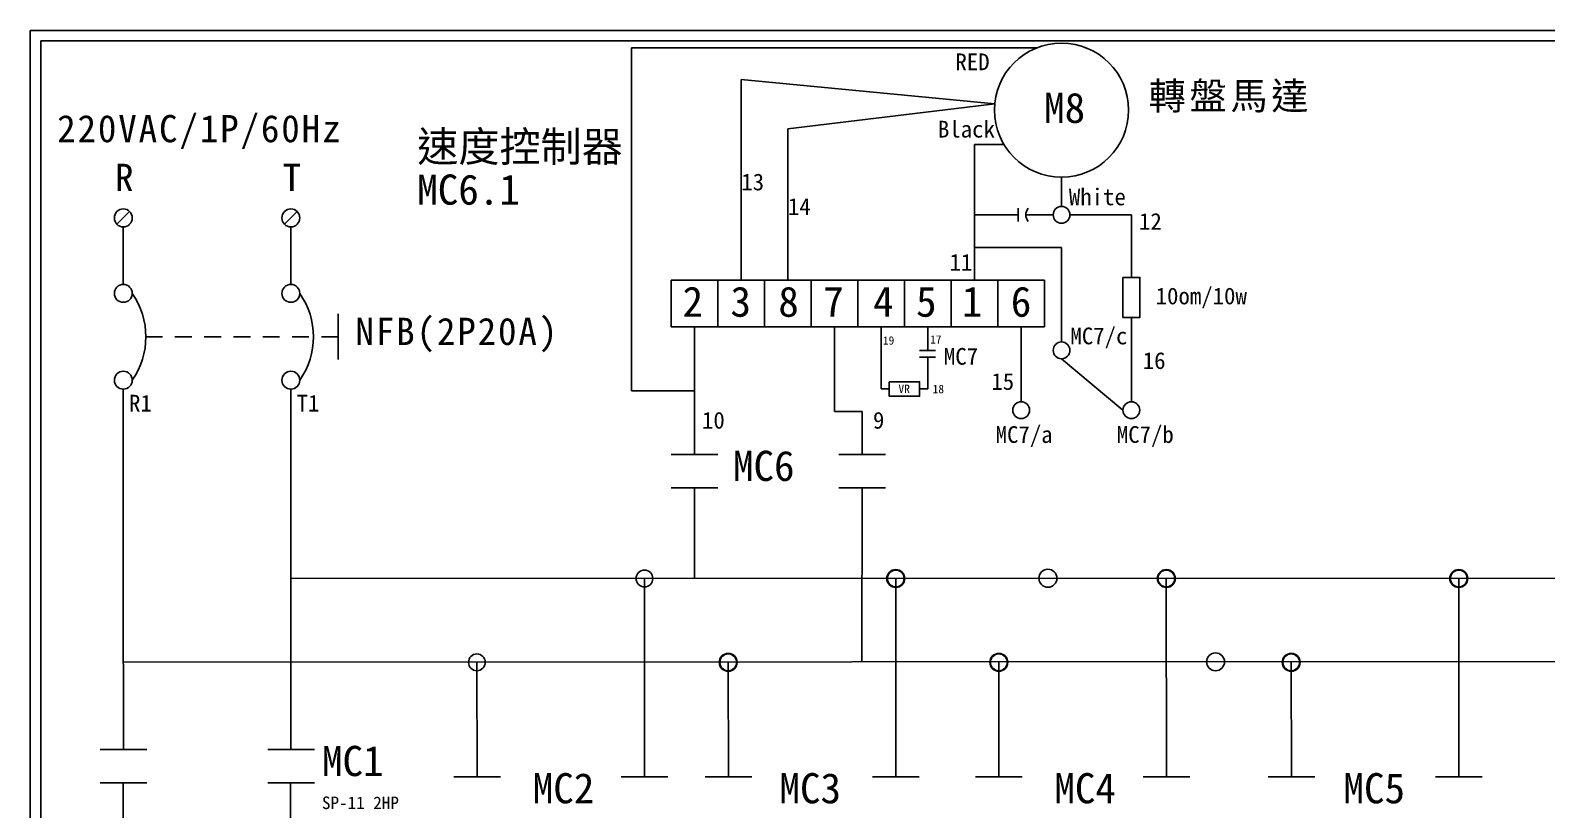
# Model space of a CAD drawing. Extents: x 10 to 297, y 3 to 207.
# Drawn here: x 10 to 191, y 114 to 207 of the extents above; entities that cross this region are included whole.
import ezdxf

# ---------------------------------------------------------------- set-up
doc = ezdxf.new("R2010")
doc.units = 0
doc.linetypes.add('HIDDEN9', pattern=[3.5, 2, -1.5])
doc.layers.get('0').update_dxf_attribs({"linetype": 'CONTINUOUS'})
doc.layers.add('圖框層', color=7, linetype='CONTINUOUS')
doc.layers.add('標尺寸層', color=3, linetype='CONTINUOUS')
doc.styles.add('STSL', font='KAIU.TTF')
doc.styles.add('標楷體', font='KAIU.TTF')

msp = doc.modelspace()

# ---------------------------------------------------------------- linework, layer by layer
for p, q in [((21.85, 185.35), (20.34, 183.83)), ((41.85, 185.35), (40.34, 183.83)), ((21.1, 141.6), (21.11, 121.16)), ((41.1, 141.61), (41.11, 121.16)), ((83.3, 141.57), (83.31, 117.92)), ((113.3, 141.57), (113.31, 117.92)), ((145.59, 141.57), (145.61, 117.92)), ((180.5, 141.57), (180.51, 117.92)), ((63.3, 131.57), (63.32, 117.92)), ((93.3, 131.57), (93.32, 117.92)), ((125.6, 131.57), (125.61, 117.92)), ((160.5, 131.57), (160.52, 117.92)), ((41.07, 117.19), (41.07, 112.2))]:
    msp.add_line(p, q)
at = {"color": 7, "linetype": 'HIDDEN9'}
msp.add_line((46.76, 170.41), (23.79, 170.41), dxfattribs=at)
for centre, radius in [((133.09, 197.45), 8), ((21.1, 184.59), 1.07), ((41.1, 184.59), 1.07), ((21.1, 175.59), 1.07), ((41.1, 175.59), 1.07), ((21.1, 165.23), 1.07), ((41.1, 165.23), 1.07), ((113.3, 141.57), 1.07), ((131.46, 141.6), 1.07), ((145.6, 141.57), 1.07), ((180.5, 141.57), 1.07), ((93.3, 131.57), 1.07), ((125.6, 131.57), 1.07), ((151.47, 131.63), 1.07), ((160.5, 131.57), 1.07)]:
    msp.add_circle(centre, radius)
at = {"color": 7}
for centre in [(14.74, 170.41), (34.74, 170.41)]:
    msp.add_arc(centre, 9.05, 325.1286, 34.8714, dxfattribs=at)
at = {"layer": '圖框層', "color": 7}
for p, q in [((297, 206.97), (10, 206.97)), ((10, 3), (10, 206.97)), ((295.75, 205.72), (11.25, 205.72)), ((11.25, 4.25), (11.25, 205.72))]:
    msp.add_line(p, q, dxfattribs=at)
at = {"layer": '標尺寸層', "color": 7}
for p, q in [((81.77, 163.98), (81.77, 204.89)), ((81.77, 204.89), (130.15, 204.89)), ((94.86, 177.16), (94.86, 201.09)), ((94.86, 201.09), (125.13, 198.21)), ((100.43, 195.22), (125.13, 198.21)), ((100.43, 177.16), (100.43, 195.22)), ((126.19, 193.36), (122.7, 193.36)), ((122.7, 177.16), (122.7, 193.36)), ((133.09, 189.45), (133.09, 185.96)), ((127.91, 184.96), (122.7, 184.96)), ((127.91, 185.74), (127.91, 184.18)), ((128.81, 184.96), (132.09, 184.96)), ((134.09, 184.96), (141.42, 184.96)), ((141.42, 177.49), (141.42, 184.96)), ((21.1, 183.52), (21.1, 176.66)), ((41.1, 183.52), (41.1, 176.66)), ((122.73, 181.07), (133.09, 181.07)), ((133.09, 181.07), (133.09, 169.79)), ((86.51, 171.59), (86.51, 177.16)), ((86.51, 177.16), (92.08, 177.16)), ((92.08, 171.59), (92.08, 177.16)), ((92.08, 171.59), (92.08, 177.16)), ((92.08, 177.16), (97.65, 177.16)), ((97.65, 171.59), (97.65, 177.16)), ((97.65, 171.59), (97.65, 177.16)), ((97.65, 177.16), (103.21, 177.16)), ((103.21, 171.59), (103.21, 177.16)), ((103.21, 171.59), (103.21, 177.16)), ((103.21, 177.16), (108.78, 177.16)), ((108.78, 171.59), (108.78, 177.16)), ((108.78, 171.59), (108.78, 177.16)), ((108.78, 177.16), (114.35, 177.16)), ((114.35, 171.59), (114.35, 177.16)), ((114.35, 171.59), (114.35, 177.16)), ((114.35, 177.16), (119.92, 177.16)), ((119.92, 171.59), (119.92, 177.16)), ((119.92, 171.59), (119.92, 177.16)), ((119.92, 177.16), (125.48, 177.16)), ((125.48, 171.59), (125.48, 177.16)), ((125.48, 171.59), (125.48, 177.16)), ((125.48, 177.16), (131.05, 177.16)), ((131.05, 171.59), (131.05, 177.16)), ((46.76, 173.14), (46.76, 167.68)), ((141.42, 172.71), (141.42, 162.65)), ((86.51, 171.59), (92.08, 171.59)), ((89.29, 156.38), (89.29, 171.59)), ((92.08, 171.59), (97.65, 171.59)), ((97.65, 171.59), (103.21, 171.59)), ((103.21, 171.59), (108.78, 171.59)), ((106, 171.59), (106, 161.5)), ((108.78, 171.59), (114.35, 171.59)), ((111.56, 171.59), (111.56, 164.18)), ((114.35, 171.59), (119.92, 171.59)), ((117.13, 171.59), (117.13, 168.79)), ((119.92, 171.59), (125.48, 171.59)), ((125.48, 171.59), (131.05, 171.59)), ((128.27, 171.59), (128.27, 162.65)), ((116.15, 168.79), (118.04, 168.79)), ((116.15, 167.96), (118.04, 167.96)), ((117.13, 167.96), (117.13, 164.18)), ((133.09, 167.79), (140.42, 161.65)), ((21.1, 164.16), (21.1, 164.1)), ((21.1, 164.1), (21.1, 131.57)), ((41.1, 164.16), (41.1, 164.1)), ((41.1, 164.1), (41.1, 141.57)), ((89.29, 163.98), (81.77, 163.98)), ((112.53, 164.18), (111.56, 164.18)), ((116.15, 164.18), (117.13, 164.18)), ((109.29, 161.5), (106, 161.5)), ((109.29, 156.38), (109.29, 161.5)), ((86.51, 156.38), (92.08, 156.38)), ((106.51, 156.38), (112.08, 156.38)), ((86.51, 152.4), (92.08, 152.4)), ((89.28, 152.4), (89.27, 141.6)), ((106.51, 152.4), (112.08, 152.4)), ((109.28, 152.4), (109.23, 131.63)), ((41.1, 141.57), (257.97, 141.62)), ((21.1, 131.57), (257.97, 131.73)), ((18.34, 121.16), (23.91, 121.16)), ((38.34, 121.16), (43.91, 121.16)), ((60.53, 117.92), (66.1, 117.92)), ((80.53, 117.92), (86.1, 117.92)), ((90.53, 117.92), (96.1, 117.92)), ((110.53, 117.92), (116.1, 117.92)), ((122.82, 117.92), (128.39, 117.92)), ((142.82, 117.92), (148.39, 117.92)), ((157.73, 117.92), (163.3, 117.92)), ((177.73, 117.92), (183.3, 117.92)), ((18.34, 117.19), (23.91, 117.19)), ((21.07, 117.19), (21.07, 112.19)), ((38.34, 117.19), (43.91, 117.19))]:
    msp.add_line(p, q, dxfattribs=at)
for points in [[(140.4, 177.49), (142.45, 177.49), (142.45, 172.71), (140.4, 172.71)], [(112.53, 165.05), (116.15, 165.05), (116.15, 163.31), (112.53, 163.31)]]:
    msp.add_lwpolyline(points, close=True, dxfattribs=at)
for centre in [(133.09, 184.96), (133.09, 168.79), (128.27, 161.65), (141.42, 161.65), (83.3, 141.57), (113.3, 141.57), (145.59, 141.57), (180.5, 141.57), (63.3, 131.57), (93.3, 131.57), (125.6, 131.57), (160.5, 131.57)]:
    msp.add_circle(centre, 1, dxfattribs=at)
msp.add_arc((130, 184.96), 1.19, 138.7324, 221.2676, dxfattribs=at)

# ---------------------------------------------------------------- texts
at = {"color": 0, "char_height": 3.25, "style": '標楷體'}
for s, insert, width, attachment_point in [('{\\T1.1;轉盤馬達}', (153.24, 200.77), 24.1454, 2), ('\\pt6.5;{\\T1.1;220VAC/1P/60Hz}', (13.2, 196.87), 35.213, 1), ('\\pt6.5;{\\T1.1;R}', (20.1, 191.05), 2, 1), ('\\pt6.5;{\\T1.1;T}', (40.1, 191.05), 2, 1), ('\\pt6.5;{\\T1.1;NFB(2P20A)}', (60.96, 172.68), 24.6072, 2)]:
    msp.add_mtext(s, dxfattribs=dict(at, insert=insert, width=width, attachment_point=attachment_point))
at = {"layer": '圖框層', "color": 4, "style": 'STSL'}
for s, height, p in [('RED', 2, (120.42, 202.21)), ('M8', 3.6, (131.01, 195.93)), ('Black', 2, (118.33, 194.18)), ('速度控制器', 3.6, (56.18, 191.3)), ('MC6.1', 3.6, (56.18, 186.17)), ('13', 2, (94.86, 187.88)), ('14', 2, (100.43, 184.95)), ('White', 2, (133.96, 186.1)), ('12', 2, (142.33, 183.17)), ('11', 2, (119.72, 178.3)), ('2', 3.6, (87.85, 172.8)), ('3', 3.6, (93.57, 172.8)), ('8', 3.6, (99.28, 172.8)), ('7', 3.6, (104.64, 172.8)), ('4', 3.6, (110.6, 172.8)), ('5', 3.6, (115.72, 172.8)), ('1', 3.6, (121.19, 172.8)), ('6', 3.6, (127.03, 172.8)), ('10om/10w', 2, (144.32, 174.28)), ('19', 1, (111.76, 169.47)), ('17', 1, (117.4, 169.59)), ('MC7/c', 2, (134.14, 169.51)), ('MC7', 2, (119.04, 167.07)), ('16', 2, (142.78, 166.57)), ('VR', 1, (113.62, 163.7)), ('15', 2, (124.71, 164.08)), ('R1', 2, (21.78, 161.49)), ('T1', 2, (41.78, 161.49)), ('18', 1, (117.7, 163.68)), ('10', 2, (90.17, 159.45)), ('9', 2, (110.58, 159.45)), ('MC7/a', 2, (125.22, 157.75)), ('MC7/b', 2, (139.68, 157.75)), ('MC6', 3.6, (93.87, 153.21)), ('MC1', 3.6, (44.81, 118)), ('MC2', 3.6, (69.97, 114.75)), ('MC3', 3.6, (99.42, 114.75)), ('MC4', 3.6, (132.23, 114.75)), ('MC5', 3.6, (166.74, 114.75)), ('SP-11 2HP', 1.5, (44.81, 114.06))]:
    msp.add_text(s, height=height, dxfattribs=at).set_placement(p)

doc.saveas('drawing.dxf')
